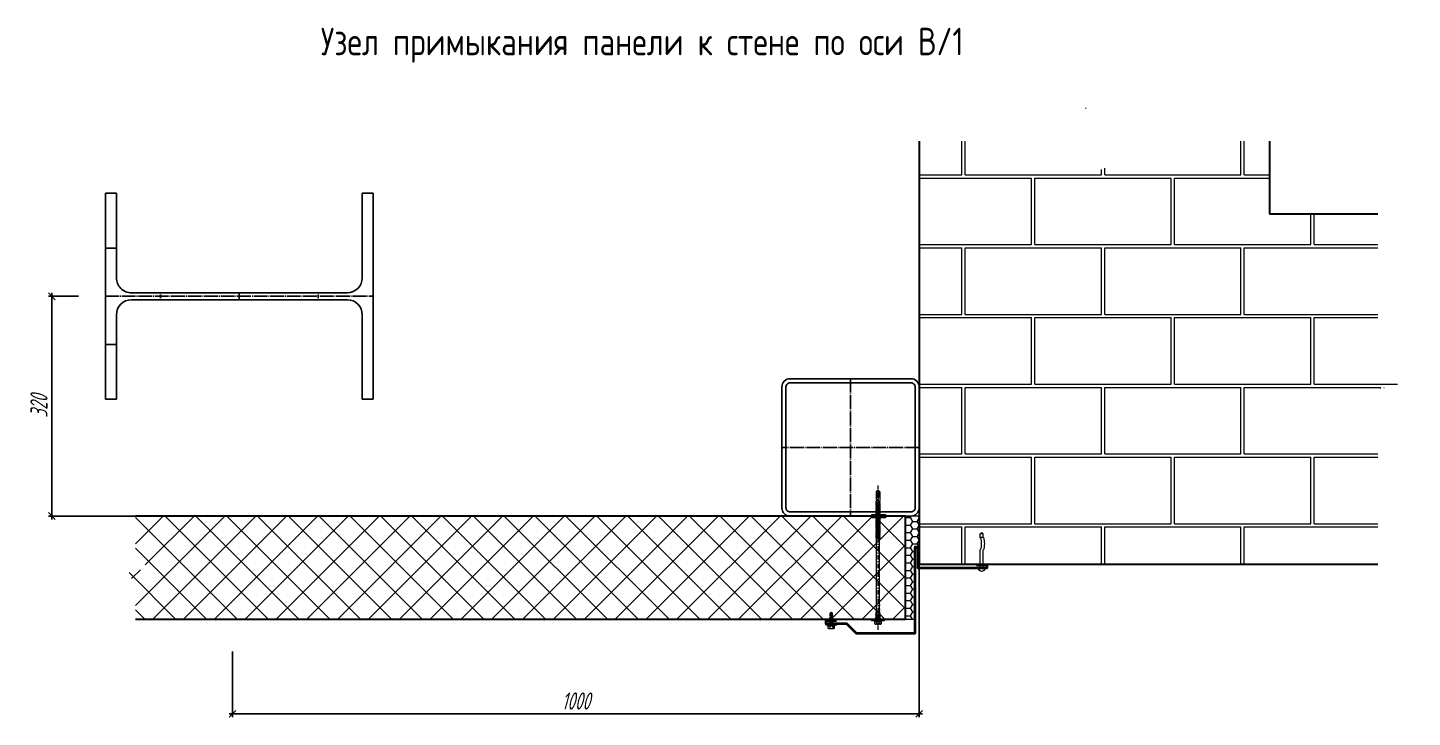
# Model space of a CAD drawing. Header units: millimetres. Extents: x -351329 to 406471, y -253833 to 111767.
# Drawn here: x -238804 to -236788, y -188745 to -187741 of the extents above; entities that cross this region are included whole.
import ezdxf

# ---------------------------------------------------------------- set-up
doc = ezdxf.new("R2010")
doc.units = ezdxf.units.MM
doc.linetypes.add('DASHDOT', pattern=[25.4, 12.7, -6.35, 0, -6.35])
doc.linetypes.add('GOST2.303 5', pattern=[24, 20, -1.5, 1, -1.5])
doc.layers.add('03_Осевые', color=4, linetype='GOST2.303 5')
doc.layers.add('07_Непечатаемые', color=2, linetype='Continuous', plot=False)
for name, color, linetype, lineweight in [('_Саморез', 12, 'Continuous', 9), ('_Сендвичи', 230, 'Continuous', 30), ('_Стены', 7, 'Continuous', 30), ('_Текст', 141, 'Continuous', 20), ('_Фасонные эл.', 7, 'Continuous', 40), ('выноска', 7, 'Continuous', 13), ('Нумерация', 91, 'Continuous', 30), ('тонкие', 221, 'Continuous', 13)]:
    doc.layers.add(name, color=color, linetype=linetype, lineweight=lineweight)
doc.styles.add('GOST 2.304', font='CS_Gost2304.shx')
doc.styles.add('Museo sans', font='CS_Gost2304.shx')
doc.styles.add('СПДС_размеры', font='spdswin.shx', dxfattribs={"width": 0.8, "oblique": 15})
doc.dimstyles.new('SPDS', dxfattribs={"dimscale": 100, "dimtxt": 2.5, "dimasz": 2.5, "dimexe": 1.25, "dimexo": 0.625, "dimtad": 1, "dimdec": 0, "dimrnd": 0.001, "dimtxsty": 'GOST 2.304', "dimblk": 'OBLIQUE', "dimcen": 2.5, "dimdle": 2, "dimadec": 0, "dimazin": 2, "dimtfac": 0.75, "dimtdec": 0, "dimtmove": 1, "dimatfit": 3, "dimfxl": 1, "dimtolj": 1, "dimarcsym": 0})
doc.dimstyles.new('СПДС', dxfattribs={"dimtxt": 2.5, "dimasz": 1, "dimexe": 0.5, "dimexo": 1.5, "dimtad": 1, "dimdec": 0, "dimtxsty": 'СПДС_размеры', "dimblk": 'OBLIQUE', "dimcen": 2.5, "dimdle": 0.5, "dimadec": 8, "dimazin": 0, "dimtfac": 1, "dimtdec": 0, "dimtix": 1, "dimtmove": 0, "dimatfit": 3, "dimfxl": 1, "dimarcsym": 0})

# ---------------------------------------------------------------- blocks, each defined once
blk = doc.blocks.new('дюбель')
at = {"ltscale": 500}
for p, q in [((-4.5, 109), (0, 113.5)), ((-4.5, 98.5), (-4.5, 109)), ((-4.5, 109), (4.5, 109)), ((-4.5, 98.5), (4.5, 98.5)), ((4.5, 109), (0, 113.5)), ((4.5, 98.5), (4.5, 109)), ((-4.5, 9), (-4.5, 62.9)), ((4.5, 9), (4.5, 62.9)), ((-4.5, 9), (-9, 9)), ((-4.5, 9), (4.5, 9)), ((4.5, 9), (9, 9))]:
    blk.add_line(p, q, dxfattribs=at)
for centre, radius, start, end in [((46, 80.7), 53.6, 160.547, 199.453), ((55, 80.7), 53.6, 160.547, 199.453), ((0, 9), 9, 180, 0)]:
    blk.add_arc(centre, radius, start, end, dxfattribs=at)
blk = doc.blocks.new('*D728')
at = {"layer": 'Defpoints', "color": 0, "transparency": 16777216}
for p in [(0, 2), (0, -17), (0, -17)]:
    blk.add_point(p, dxfattribs=at)
at = {"layer": 'Defpoints', "color": 0, "transparency": 16777216, "insert": (-1.2, -7.5), "char_height": 1, "attachment_point": 5, "rotation": 90, "style": 'GOST 2.304'}
blk.add_mtext('\\A1;S-MD 53Z 4.8х19', dxfattribs=at)
blk = doc.blocks.new('_Oblique')
at = {"layer": 'выноска', "color": 0, "lineweight": -2}
blk.add_line((-0.5, -0.5), (0.5, 0.5), dxfattribs=at)
blk = doc.blocks.new('*U870')
for points in [[(-88, -100), (88, -100, 0.414214), (100, -88), (100, 88, 0.414214), (88, 100), (-88, 100, 0.414214), (-100, 88), (-100, -88, 0.414214)], [(-88, -94), (88, -94, 0.414214), (94, -88), (94, 88, 0.414214), (88, 94), (-88, 94, 0.414214), (-94, 88), (-94, -88, 0.414214)]]:
    blk.add_lwpolyline(points, format="xyb", close=True)
at = {"layer": '03_Осевые'}
for p, q in [((0, -100), (0, 100)), ((-100, 0), (100, 0))]:
    blk.add_line(p, q, dxfattribs=at)
blk = doc.blocks.new('*D723')
at = {"layer": 'Defpoints', "color": 0, "transparency": 16777216}
for p in [(0, 2.5), (0, -187.5), (0, -187.5)]:
    blk.add_point(p, dxfattribs=at)
at = {"layer": 'Defpoints', "color": 0, "transparency": 16777216, "insert": (-2, -13.1), "char_height": 2.5, "attachment_point": 5, "rotation": 90, "style": 'GOST 2.304'}
blk.add_mtext('\\A1;S-CD 65C 5.5х190', dxfattribs=at)
blk = doc.blocks.new('*U798')
for p, q in [((-150, 390), (150, 390)), ((-150, 374), (-150, 390)), ((150, 374), (150, 390)), ((-150, 374), (-27, 374)), ((27, 374), (150, 374)), ((-5, 38), (-5, 352)), ((5, 38), (5, 352)), ((-150, 16), (-27, 16)), ((-150, 0), (-150, 16)), ((-150, 0), (150, 0)), ((27, 16), (150, 16)), ((150, 0), (150, 16))]:
    blk.add_line(p, q)
for centre, start, end in [((-27, 352), 0, 90), ((27, 352), 90, 180), ((-27, 38), 270, 360), ((27, 38), 180, 270)]:
    blk.add_arc(centre, 22, start, end)
at = {"layer": '03_Осевые'}
for p, q in [((0, 0), (0, 390)), ((-5, 195), (5, 195))]:
    blk.add_line(p, q, dxfattribs=at)
at = {"layer": '07_Непечатаемые'}
for p, q in [((-2.75, 310), (2.75, 310)), ((-2.75, 80), (2.75, 80)), ((-70, 0), (-70, 16)), ((70, 0), (70, 16))]:
    blk.add_line(p, q, dxfattribs=at)
blk = doc.blocks.new('*D936')
at = {"layer": 'Defpoints', "color": 0, "ltscale": 10, "transparency": 16777216}
for p in [(-237506, -188192), (-238506, -188634), (-237506, -188740)]:
    blk.add_point(p, dxfattribs=at)
at = {"layer": 'тонкие', "color": 0, "lineweight": -2, "ltscale": 10, "transparency": 16777216}
for p, q in [((-237506, -188207), (-237506, -188745)), ((-238506, -188649), (-238506, -188745)), ((-238511, -188740), (-237501, -188740))]:
    blk.add_line(p, q, dxfattribs=at)
at = {"layer": 'тонкие', "color": 0, "lineweight": -2, "ltscale": 10, "transparency": 16777216, "xscale": 10, "yscale": 10, "zscale": 10, "rotation": 180}
blk.add_blockref('_Oblique', (-238506, -188740), dxfattribs=at)
at = {"layer": 'тонкие', "color": 0, "lineweight": -2, "ltscale": 10, "transparency": 16777216, "xscale": 10, "yscale": 10, "zscale": 10}
blk.add_blockref('_Oblique', (-237506, -188740), dxfattribs=at)
at = {"layer": 'тонкие', "color": 0, "ltscale": 10, "transparency": 16777216, "insert": (-238006, -188721.25), "char_height": 25, "attachment_point": 5, "style": 'СПДС_размеры'}
blk.add_mtext('1000', dxfattribs=at)
blk = doc.blocks.new('*D937')
at = {"layer": 'Defpoints', "color": 0, "ltscale": 10, "transparency": 16777216}
for p in [(-238769, -188132), (-238715, -188132), (-238570, -188452)]:
    blk.add_point(p, dxfattribs=at)
at = {"layer": 'тонкие', "color": 0, "lineweight": -2, "ltscale": 10, "transparency": 16777216}
for p, q in [((-238769, -188457), (-238769, -188127)), ((-238730, -188132), (-238774, -188132)), ((-238585, -188452), (-238774, -188452))]:
    blk.add_line(p, q, dxfattribs=at)
at = {"layer": 'тонкие', "color": 0, "lineweight": -2, "ltscale": 10, "transparency": 16777216, "xscale": 10, "yscale": 10, "zscale": 10}
for p, rotation in [((-238769, -188132), 90), ((-238769, -188452), 270)]:
    blk.add_blockref('_Oblique', p, dxfattribs=dict(at, rotation=rotation))
at = {"layer": 'тонкие', "color": 0, "ltscale": 10, "transparency": 16777216, "insert": (-238787.75, -188292), "char_height": 25, "attachment_point": 5, "rotation": 90, "style": 'СПДС_размеры'}
blk.add_mtext('320', dxfattribs=at)
blk = doc.blocks.new('*U726')
at = {"layer": '_Саморез'}
blk.add_hatch(color=256, dxfattribs=at).paths.add_polyline_path([(-7, 0), (7, 0), (7, 1), (-7, 1)])
for p, q in [((-2.4, -1.5), (2.4, -0.5)), ((-2.4, -3.5), (2.4, -2.5)), ((-2.4, -5.5), (2.4, -4.5)), ((-2.4, -7.5), (2.4, -6.5)), ((-2.4, -9.5), (2.4, -8.5)), ((-1.4, -11), (2.4, -10.5)), ((1.4, -11), (-1.4, -11))]:
    blk.add_line(p, q, dxfattribs=at)
for points in [[(-8, 1.5), (-5.1, 2), (5.1, 2), (8, 1.5), (-8, 1.5)], [(-8, 1), (8, 1), (8, 1.5), (-8, 1.5), (-8, 1)], [(-5.1, 2.5), (-4.6, 3), (4.6, 3), (5.1, 2.5), (-5.1, 2.5)], [(-5.1, 2), (-5.1, 2.5), (5.1, 2.5), (5.1, 2), (-5.1, 2)], [(-4.6, 6.5), (-4.6, 3)], [(3.4, 7), (-3.4, 7)], [(-2.3, 3), (-2.3, 6.5)], [(-1.4, 0), (-1.4, -1)], [(-1.4, -1), (1.4, 0)], [(2.4, -0.5), (1.4, 0)], [(2.3, 3), (2.3, 6.5)], [(4.6, 6.5), (4.6, 3)], [(-2.4, -1.5), (-1.4, -1)], [(-2.4, -1.5), (-1.4, -2)], [(-2.4, -3.5), (-1.4, -3)], [(-2.4, -3.5), (-1.4, -4)], [(-2.4, -5.5), (-1.4, -5)], [(-2.4, -5.5), (-1.4, -6)], [(-2.4, -7.5), (-1.4, -7)], [(-2.4, -7.5), (-1.4, -8)], [(-2.4, -9.5), (-1.4, -9)], [(-2.4, -9.5), (-1.4, -10)], [(-1.4, -11), (-1.8, -11.8), (-1.8, -15.8)], [(-1.8, -15.8), (-0.8, -15.3)], [(0, -17), (-1.8, -15.8)], [(-1.4, -2), (1.4, -1)], [(-1.4, -2), (-1.4, -3)], [(-1.4, -3), (1.4, -2)], [(-1.4, -4), (1.4, -3)], [(-1.4, -4), (-1.4, -5)], [(-1.4, -5), (1.4, -4)], [(-1.4, -6), (1.4, -5)], [(-1.4, -6), (-1.4, -7)], [(-1.4, -7), (1.4, -6)], [(-1.4, -8), (1.4, -7)], [(-1.4, -8), (-1.4, -9)], [(-1.4, -9), (1.4, -8)], [(-1.4, -10), (1.4, -9)], [(-1.4, -10), (-1.4, -11)], [(-1.4, -11), (1.4, -10)], [(-0.8, -15.3), (0, -11.9)], [(-0.8, -15.3), (0, -17)], [(0, -17), (1.8, -11.9)], [(0, -17), (1.8, -15.8)], [(2.4, -0.5), (1.4, -1)], [(1.4, -1), (1.4, -2)], [(2.4, -2.5), (1.4, -2)], [(2.4, -2.5), (1.4, -3)], [(1.4, -3), (1.4, -4)], [(2.4, -4.5), (1.4, -4)], [(2.4, -4.5), (1.4, -5)], [(1.4, -5), (1.4, -6)], [(2.4, -6.5), (1.4, -6)], [(2.4, -6.5), (1.4, -7)], [(1.4, -7), (1.4, -8)], [(2.4, -8.5), (1.4, -8)], [(2.4, -8.5), (1.4, -9)], [(1.4, -9), (1.4, -10)], [(2.4, -10.5), (1.4, -10)], [(2.4, -10.5), (1.4, -11)], [(1.4, -11), (1.8, -11.8), (1.8, -15.8)]]:
    blk.add_lwpolyline(points, dxfattribs=at)
blk.add_lwpolyline([(-7, 0), (7, 0), (7, 1), (-7, 1)], close=True, dxfattribs=at)
for centre, radius, start, end in [((-3.4, 5.4), 1.57, 43.0029, 136.9971), ((0, 1.5), 5.54, 65.4705, 114.5295), ((3.4, 5.4), 1.57, 43.0029, 136.9971), ((0.9, -12.3), 0.975, 22.6199, 157.3801)]:
    blk.add_arc(centre, radius, start, end, dxfattribs=at)
at = {"layer": 'Defpoints'}
dim = blk.add_linear_dim(base=(0, -17), p1=(0, 2), p2=(0, -17), angle=90, text='S-MD 53Z 4.8х<>', dimstyle='SPDS', override={"dimscale": 1, "dimtxt": 1, "dimse1": 1, "dimse2": 1, "dimsd1": 1, "dimsd2": 1}, dxfattribs=at)
dim.commit()
dim.dimension.update_dxf_attribs({"geometry": '*D728', "text_midpoint": (-1.2, -7.5)})
blk = doc.blocks.new('*U722')
at = {"layer": '_Саморез'}
h = blk.add_hatch(color=256, dxfattribs=at)
h.paths.add_polyline_path([(8.5, 0), (8.5, 1), (0, 1), (0, 0)])
h.paths.add_polyline_path([(-8.5, 1), (-8.5, 0), (0, 0), (0, 1)])
for p, q in [((3.75, -2), (-3.75, -0.7)), ((3.75, -4.6), (-3.75, -3.3)), ((3.75, -7.2), (-3.75, -5.9)), ((3.05, -9.8), (-3.05, -8.5)), ((3, -118.2), (-3, -117.45)), ((3, -119.7), (-3, -118.95)), ((3, -121.2), (-3, -120.45)), ((3, -122.7), (-3, -121.95)), ((3, -124.2), (-3, -123.45)), ((3, -125.7), (-3, -124.95)), ((3, -127.2), (-3, -126.45)), ((3, -128.7), (-3, -127.95)), ((3, -130.2), (-3, -129.45)), ((3, -131.7), (-3, -130.95)), ((3, -133.2), (-3, -132.45)), ((3, -134.7), (-3, -133.95)), ((3, -136.2), (-3, -135.45)), ((3, -137.7), (-3, -136.95)), ((3, -139.2), (-3, -138.45)), ((3, -140.7), (-3, -139.95)), ((3, -142.2), (-3, -141.45)), ((3, -143.7), (-3, -142.95)), ((3, -145.2), (-3, -144.45)), ((3, -146.7), (-3, -145.95)), ((3, -148.2), (-3, -147.45)), ((3, -149.7), (-3, -148.95)), ((3, -151.2), (-3, -150.45)), ((3, -152.7), (-3, -151.95)), ((3, -154.2), (-3, -153.45)), ((3, -155.7), (-3, -154.95)), ((3, -157.2), (-3, -156.45)), ((3, -158.7), (-3, -157.95)), ((3, -160.2), (-3, -159.45)), ((3, -161.7), (-3, -160.95)), ((3, -163.2), (-3, -162.45)), ((3, -164.7), (-3, -163.95)), ((3, -166.2), (-3, -165.45)), ((3, -167.7), (-3, -166.95)), ((3, -169.2), (-3, -168.45)), ((3, -170.7), (-3, -169.95)), ((0, -171.825), (-3, -171.45))]:
    blk.add_line(p, q, dxfattribs=at)
for points in [[(9.5, 2), (5.1, 2.5), (-5.1, 2.5), (-9.5, 2), (9.5, 2)], [(9.5, 1), (-9.5, 1), (-9.5, 2), (9.5, 2), (9.5, 1)], [(5.1, 3), (4.6, 3.5), (-4.6, 3.5), (-5.1, 3), (5.1, 3)], [(5.1, 2.5), (5.1, 3), (-5.1, 3), (-5.1, 2.5), (5.1, 2.5)], [(-4.6, 3.5), (-4.6, 7)], [(-3.45, 7.5), (3.45, 7.5)], [(-2.3, 3.5), (-2.3, 7)], [(-2.25, 1), (-2.25, -0.1)], [(2.25, 1), (2.25, -1.4)], [(2.3, 3.5), (2.3, 7)], [(4.6, 7), (4.6, 3.5)], [(-2.25, -1.3), (-2.25, -2.7)], [(-2.25, -3.9), (-2.25, -5.3)], [(-2.25, -6.5), (-2.25, -8)], [(-2.25, -9), (-2.25, -117.05)], [(2.25, -2.6), (2.25, -4)], [(2.25, -5.2), (2.25, -6.6)], [(2.25, -7.8), (2.25, -9.3)], [(2.25, -10.3), (2.25, -117.8)], [(-2.25, -117.85), (-2.25, -118.55)], [(-2.25, -119.35), (-2.25, -120.05)], [(-2.25, -120.85), (-2.25, -121.55)], [(2.25, -118.6), (2.25, -119.3)], [(2.25, -120.1), (2.25, -120.8)], [(-2.25, -122.35), (-2.25, -123.05)], [(-2.25, -123.85), (-2.25, -124.55)], [(-2.25, -125.35), (-2.25, -126.05)], [(-2.25, -126.85), (-2.25, -127.55)], [(-2.25, -128.35), (-2.25, -129.05)], [(-2.25, -129.85), (-2.25, -130.55)], [(-2.25, -131.35), (-2.25, -132.05)], [(-2.25, -132.85), (-2.25, -133.55)], [(-2.25, -134.35), (-2.25, -135.05)], [(-2.25, -135.85), (-2.25, -136.55)], [(-2.25, -137.35), (-2.25, -138.05)], [(-2.25, -138.85), (-2.25, -139.55)], [(-2.25, -140.35), (-2.25, -141.05)], [(2.25, -121.6), (2.25, -122.3)], [(2.25, -123.1), (2.25, -123.8)], [(2.25, -124.6), (2.25, -125.3)], [(2.25, -126.1), (2.25, -126.8)], [(2.25, -127.6), (2.25, -128.3)], [(2.25, -129.1), (2.25, -129.8)], [(2.25, -130.6), (2.25, -131.3)], [(2.25, -132.1), (2.25, -132.8)], [(2.25, -133.6), (2.25, -134.3)], [(2.25, -135.1), (2.25, -135.8)], [(2.25, -136.6), (2.25, -137.3)], [(2.25, -138.1), (2.25, -138.8)], [(2.25, -139.6), (2.25, -140.3)], [(2.25, -141.1), (2.25, -141.8)], [(-2.25, -141.85), (-2.25, -142.55)], [(-2.25, -143.35), (-2.25, -144.05)], [(-2.25, -144.85), (-2.25, -145.55)], [(-2.25, -146.35), (-2.25, -147.05)], [(-2.25, -147.85), (-2.25, -148.55)], [(-2.25, -149.35), (-2.25, -150.05)], [(-2.25, -150.85), (-2.25, -151.55)], [(-2.25, -152.35), (-2.25, -153.05)], [(-2.25, -153.85), (-2.25, -154.55)], [(-2.25, -155.35), (-2.25, -156.05)], [(-2.25, -156.85), (-2.25, -157.55)], [(-2.25, -158.35), (-2.25, -159.05)], [(-2.25, -159.85), (-2.25, -160.55)], [(2.25, -142.6), (2.25, -143.3)], [(2.25, -144.1), (2.25, -144.8)], [(2.25, -145.6), (2.25, -146.3)], [(2.25, -147.1), (2.25, -147.8)], [(2.25, -148.6), (2.25, -149.3)], [(2.25, -150.1), (2.25, -150.8)], [(2.25, -151.6), (2.25, -152.3)], [(2.25, -153.1), (2.25, -153.8)], [(2.25, -154.6), (2.25, -155.3)], [(2.25, -156.1), (2.25, -156.8)], [(2.25, -157.6), (2.25, -158.3)], [(2.25, -159.1), (2.25, -159.8)], [(2.25, -160.6), (2.25, -161.3)], [(-2.75, -173.5), (-2.25, -171.85)], [(-2.25, -161.35), (-2.25, -162.05)], [(-2.25, -162.85), (-2.25, -163.55)], [(-2.25, -164.35), (-2.25, -165.05)], [(-2.25, -165.85), (-2.25, -166.55)], [(-2.25, -167.35), (-2.25, -168.05)], [(-2.25, -168.85), (-2.25, -169.55)], [(-2.25, -170.35), (-2.25, -171.05)], [(2.25, -162.1), (2.25, -162.8)], [(2.25, -163.6), (2.25, -164.3)], [(2.25, -165.1), (2.25, -165.8)], [(2.25, -166.6), (2.25, -167.3)], [(2.25, -168.1), (2.25, -168.8)], [(2.25, -169.6), (2.25, -170.3)], [(2.25, -171.1), (2.25, -171.85)], [(2.75, -173.5), (2.25, -171.85)], [(0, -187.5), (-2.75, -185.5)], [(0, -187.5), (2.75, -185.5)]]:
    blk.add_lwpolyline(points, dxfattribs=at)
for points in [[(8.5, 0), (-8.5, 0), (-8.5, 1), (8.5, 1)], [(-2.25, -0.1), (2.25, -1.4), (3.75, -2), (2.25, -2.6), (-2.25, -1.3), (-3.75, -0.7)], [(-2.25, -2.7), (2.25, -4), (3.75, -4.6), (2.25, -5.2), (-2.25, -3.9), (-3.75, -3.3)], [(-2.25, -5.3), (2.25, -6.6), (3.75, -7.2), (2.25, -7.8), (-2.25, -6.5), (-3.75, -5.9)], [(-2.25, -8), (2.25, -9.3), (3.05, -9.8), (2.25, -10.3), (-2.25, -9), (-3.05, -8.5)], [(-2.25, -117.05), (2.25, -117.8), (3, -118.2), (2.25, -118.6), (-2.25, -117.85), (-3, -117.45)], [(-2.25, -118.55), (2.25, -119.3), (3, -119.7), (2.25, -120.1), (-2.25, -119.35), (-3, -118.95)], [(-2.25, -120.05), (2.25, -120.8), (3, -121.2), (2.25, -121.6), (-2.25, -120.85), (-3, -120.45)], [(-2.25, -121.55), (2.25, -122.3), (3, -122.7), (2.25, -123.1), (-2.25, -122.35), (-3, -121.95)], [(-2.25, -123.05), (2.25, -123.8), (3, -124.2), (2.25, -124.6), (-2.25, -123.85), (-3, -123.45)], [(-2.25, -124.55), (2.25, -125.3), (3, -125.7), (2.25, -126.1), (-2.25, -125.35), (-3, -124.95)], [(-2.25, -126.05), (2.25, -126.8), (3, -127.2), (2.25, -127.6), (-2.25, -126.85), (-3, -126.45)], [(-2.25, -127.55), (2.25, -128.3), (3, -128.7), (2.25, -129.1), (-2.25, -128.35), (-3, -127.95)], [(-2.25, -129.05), (2.25, -129.8), (3, -130.2), (2.25, -130.6), (-2.25, -129.85), (-3, -129.45)], [(-2.25, -130.55), (2.25, -131.3), (3, -131.7), (2.25, -132.1), (-2.25, -131.35), (-3, -130.95)], [(-2.25, -132.05), (2.25, -132.8), (3, -133.2), (2.25, -133.6), (-2.25, -132.85), (-3, -132.45)], [(-2.25, -133.55), (2.25, -134.3), (3, -134.7), (2.25, -135.1), (-2.25, -134.35), (-3, -133.95)], [(-2.25, -135.05), (2.25, -135.8), (3, -136.2), (2.25, -136.6), (-2.25, -135.85), (-3, -135.45)], [(-2.25, -136.55), (2.25, -137.3), (3, -137.7), (2.25, -138.1), (-2.25, -137.35), (-3, -136.95)], [(-2.25, -138.05), (2.25, -138.8), (3, -139.2), (2.25, -139.6), (-2.25, -138.85), (-3, -138.45)], [(-2.25, -139.55), (2.25, -140.3), (3, -140.7), (2.25, -141.1), (-2.25, -140.35), (-3, -139.95)], [(-2.25, -141.05), (2.25, -141.8), (3, -142.2), (2.25, -142.6), (-2.25, -141.85), (-3, -141.45)], [(-2.25, -142.55), (2.25, -143.3), (3, -143.7), (2.25, -144.1), (-2.25, -143.35), (-3, -142.95)], [(-2.25, -144.05), (2.25, -144.8), (3, -145.2), (2.25, -145.6), (-2.25, -144.85), (-3, -144.45)], [(-2.25, -145.55), (2.25, -146.3), (3, -146.7), (2.25, -147.1), (-2.25, -146.35), (-3, -145.95)], [(-2.25, -147.05), (2.25, -147.8), (3, -148.2), (2.25, -148.6), (-2.25, -147.85), (-3, -147.45)], [(-2.25, -148.55), (2.25, -149.3), (3, -149.7), (2.25, -150.1), (-2.25, -149.35), (-3, -148.95)], [(-2.25, -150.05), (2.25, -150.8), (3, -151.2), (2.25, -151.6), (-2.25, -150.85), (-3, -150.45)], [(-2.25, -151.55), (2.25, -152.3), (3, -152.7), (2.25, -153.1), (-2.25, -152.35), (-3, -151.95)], [(-2.25, -153.05), (2.25, -153.8), (3, -154.2), (2.25, -154.6), (-2.25, -153.85), (-3, -153.45)], [(-2.25, -154.55), (2.25, -155.3), (3, -155.7), (2.25, -156.1), (-2.25, -155.35), (-3, -154.95)], [(-2.25, -156.05), (2.25, -156.8), (3, -157.2), (2.25, -157.6), (-2.25, -156.85), (-3, -156.45)], [(-2.25, -157.55), (2.25, -158.3), (3, -158.7), (2.25, -159.1), (-2.25, -158.35), (-3, -157.95)], [(-2.25, -159.05), (2.25, -159.8), (3, -160.2), (2.25, -160.6), (-2.25, -159.85), (-3, -159.45)], [(-2.25, -160.55), (2.25, -161.3), (3, -161.7), (2.25, -162.1), (-2.25, -161.35), (-3, -160.95)], [(-2.25, -162.05), (2.25, -162.8), (3, -163.2), (2.25, -163.6), (-2.25, -162.85), (-3, -162.45)], [(-2.25, -163.55), (2.25, -164.3), (3, -164.7), (2.25, -165.1), (-2.25, -164.35), (-3, -163.95)], [(-2.25, -165.05), (2.25, -165.8), (3, -166.2), (2.25, -166.6), (-2.25, -165.85), (-3, -165.45)], [(-2.25, -166.55), (2.25, -167.3), (3, -167.7), (2.25, -168.1), (-2.25, -167.35), (-3, -166.95)], [(-2.25, -168.05), (2.25, -168.8), (3, -169.2), (2.25, -169.6), (-2.25, -168.85), (-3, -168.45)], [(-2.25, -169.55), (2.25, -170.3), (3, -170.7), (2.25, -171.1), (-2.25, -170.35), (-3, -169.95)], [(-2.25, -171.05), (-0.75, -171.425), (0, -171.825), (-0.75, -172.225), (-2.25, -171.85), (-3, -171.45)]]:
    blk.add_lwpolyline(points, close=True, dxfattribs=at)
at = {"layer": '_Саморез', "linetype": 'DASHDOT', "ltscale": 0.5}
blk.add_lwpolyline([(0, 15.5), (0, -194.5)], dxfattribs=at)
at = {"layer": '_Саморез', "linetype": 'DASHDOT'}
for points in [[(-2.75, -185.5), (-2.75, -173.5)], [(-1, -185.2), (0, -174.5)], [(0, -187.5), (2.75, -174.5)], [(2.75, -185.5), (2.75, -173.5)], [(-2.75, -185.5), (-1, -185.2)], [(-1, -185.2), (0, -187.5)]]:
    blk.add_lwpolyline(points, dxfattribs=at)
at = {"layer": '_Саморез'}
for centre, radius, start, end in [((-3.45, 5.927), 1.573, 43.002869, 136.997131), ((0, 1.96), 5.54, 65.470453, 114.529547), ((3.45, 5.927), 1.573, 43.002869, 136.997131)]:
    blk.add_arc(centre, radius, start, end, dxfattribs=at)
at = {"layer": '_Саморез', "linetype": 'DASHDOT'}
blk.add_arc((1.375, -174.945), 1.445, 17.945253, 162.054747, dxfattribs=at)
at = {"layer": 'Defpoints', "color": 1}
dim = blk.add_linear_dim(base=(0, -187.5), p1=(0, 2.5), p2=(0, -187.5), angle=270, text='S-CD 65C 5.5х<>', dimstyle='SPDS', override={"dimscale": 1, "dimdec": 2, "dimlfac": 1, "dimtxsty": 'GOST 2.304', "dimse1": 1, "dimse2": 1, "dimsd1": 1, "dimsd2": 1, "dimtdec": 2, "dimtolj": 1}, dxfattribs=at)
dim.commit()
dim.dimension.update_dxf_attribs({"geometry": '*D723', "text_midpoint": (0, -13.1), "dimtype": 160})

msp = doc.modelspace()

# ---------------------------------------------------------------- hatches: boundary and pattern name
at = {"layer": 'тонкие', "ltscale": 10}
h = msp.add_hatch(dxfattribs=at)
h.set_pattern_fill('AR-B816C', color=256, scale=0.5)
h.paths.add_polyline_path([(-236838, -188522), (-236838, -188292), (-236888, -188279.5), (-236788, -188254.5), (-236838, -188242), (-236838, -188012), (-236996, -188012), (-236996, -187906), (-237226, -187906), (-237238.5, -187956), (-237263.5, -187856), (-237276, -187906), (-237506, -187906), (-237506, -188522), (-237417.1, -188522), (-237417.1, -188501.2, 0.171409), (-237417.1, -188483.4), (-237417.1, -188478.1), (-237414.9, -188475.9), (-237412.6, -188478.1), (-237412.6, -188483.4, -0.171409), (-237412.6, -188501.2), (-237412.6, -188522)])
h = msp.add_hatch(color=256, dxfattribs=at)
h.dxf.hatch_style = 1
h.paths.add_polyline_path([(-237555, -188454.5), (-237555, -188449.5), (-237575, -188449.5), (-237575, -188454.5)])
h = msp.add_hatch(dxfattribs=at)
h.set_pattern_fill('ANSI37', color=256, scale=10)
h.paths.add_polyline_path([(-238647, -188452), (-238647, -188462), (-238647, -188519.5), (-238622, -188525.8), (-238672, -188538.2), (-238647, -188544.5), (-238647, -188602), (-237635.4, -188602), (-237636.4, -188601.5), (-237635.4, -188601), (-237635.4, -188600), (-237636.4, -188599.5), (-237635.4, -188599), (-237635.4, -188598), (-237635.8, -188597.2), (-237635.8, -188593.2), (-237634, -188592), (-237632.2, -188593.2), (-237632.2, -188597.2), (-237632.6, -188598), (-237631.6, -188598.5), (-237632.6, -188599), (-237632.6, -188600), (-237631.6, -188600.5), (-237632.6, -188601), (-237632.6, -188602), (-237526, -188602), (-237526, -188452)])
h = msp.add_hatch(dxfattribs=at)
h.set_pattern_fill('HONEY', color=256, scale=2)
h.paths.add_polyline_path([(-237506, -188452), (-237526, -188452), (-237526, -188602), (-237512.4, -188602), (-237512.4, -188496), (-237506, -188496)])

# ---------------------------------------------------------------- linework, layer by layer
at = {"layer": '_Сендвичи', "ltscale": 100}
msp.add_lwpolyline([(-238647, -188602), (-237526, -188602), (-237526, -188452), (-238647, -188452)], dxfattribs=at)
at = {"layer": '_Стены', "ltscale": 100}
for p, q in [((-237506, -187906), (-237506, -188522)), ((-236996, -187906), (-236996, -188012)), ((-236996, -188012), (-236838, -188012)), ((-237506, -188522), (-236838, -188522))]:
    msp.add_line(p, q, dxfattribs=at)
at = {"layer": '_Фасонные эл.', "ltscale": 10}
msp.add_lwpolyline([(-237422.4, -188523.1), (-237407.4, -188523.1), (-237407.4, -188528.1), (-237507.4, -188528.1), (-237507.4, -188498.1), (-237512.4, -188498.1), (-237512.4, -188623.1), (-237597.4, -188623.1), (-237611.5, -188609), (-237641.5, -188609), (-237641.5, -188604), (-237626.5, -188604)], dxfattribs=at)
at = {"layer": 'тонкие', "ltscale": 100}
for p, q in [((-237506, -188452), (-237526, -188452)), ((-237526, -188452), (-237526, -188602)), ((-237506, -188496), (-237506, -188452)), ((-237512.4, -188602), (-237512.4, -188496)), ((-237512.4, -188496), (-237506, -188496)), ((-237526, -188602), (-237512.4, -188602))]:
    msp.add_line(p, q, dxfattribs=at)
at = {"layer": 'тонкие', "ltscale": 10}
msp.add_lwpolyline([(-237555, -188454.5), (-237575, -188454.5), (-237575, -188449.5), (-237555, -188449.5)], close=True, dxfattribs=at)

# ---------------------------------------------------------------- block references
for name, p, rotation in [('*U798', (-238691, -188132), 270), ('*U870', (-237606, -188352), 180)]:
    msp.add_blockref(name, p, dxfattribs=dict(rotation=rotation))
at = {"layer": 'Нумерация', "ltscale": 100, "rotation": 180}
msp.add_blockref('*U722', (-237566, -188602), dxfattribs=at)
at = {"layer": 'Нумерация', "ltscale": 100, "xscale": -1, "rotation": 180}
msp.add_blockref('*U726', (-237634, -188609), dxfattribs=at)
at = {"layer": 'тонкие', "xscale": -0.5, "yscale": 0.5, "zscale": 0.5}
msp.add_blockref('дюбель', (-237414.9, -188532.6), dxfattribs=at)

# ---------------------------------------------------------------- texts
at = {"layer": '_Текст', "color": 7, "linetype": 'Continuous', "lineweight": 35, "ltscale": 10, "style": 'Museo sans'}
msp.add_text('Узел примыкания панели к стене по оси В/1', height=40, dxfattribs=at).set_placement((-238377.3, -187781.1))

# ---------------------------------------------------------------- dimensions: what is measured, and where the dimension line sits
at = {"layer": 'тонкие', "ltscale": 10}
dim = msp.add_linear_dim(base=(-238769, -188132), p1=(-238570, -188452), p2=(-238715, -188132), angle=90, dimstyle='СПДС', override={"dimscale": 10, "dimtix": 0, "dimtmove": 1}, dxfattribs=at)
dim.commit()
dim.dimension.update_dxf_attribs({"geometry": '*D937', "text_midpoint": (-238787.8, -188292)})
dim = msp.add_linear_dim(base=(-237506, -188740), p1=(-238506, -188634), p2=(-237506, -188192), dimstyle='СПДС', override={"dimscale": 10, "dimtix": 0, "dimtmove": 1}, dxfattribs=at)
dim.commit()
dim.dimension.update_dxf_attribs({"geometry": '*D936', "text_midpoint": (-238006, -188721.2)})

doc.saveas('drawing.dxf')
